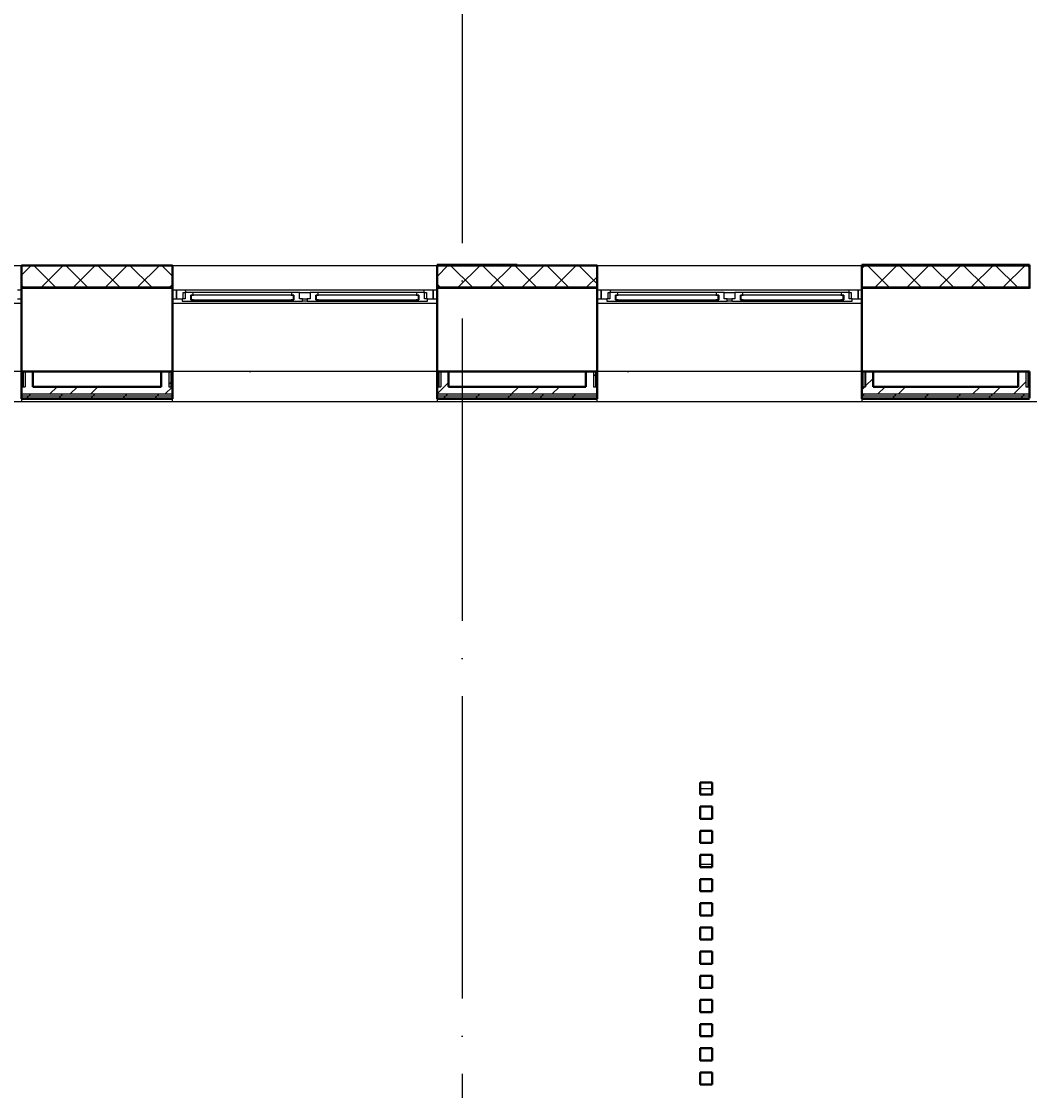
# Model space of a CAD drawing. Header units: millimetres. Extents: x -396912 to 182286, y -43638 to 41610.
# Drawn here: x -13871 to -7201, y 23012 to 30091 of the extents above; entities that cross this region are included whole.
import ezdxf

# ---------------------------------------------------------------- set-up
doc = ezdxf.new("R2010")
doc.units = ezdxf.units.MM
doc.linetypes.add('ADSK_Линия сетки', pattern=[25, 20, -2.5, 0, -2.5])
for name, color, linetype, lineweight in [('_ Окна', 7, 'Continuous', 9), ('A-_ANOTTEXT_T', 7, 'Continuous', 9), ('Ограждение', 252, 'Continuous', 9), ('Окна', 252, 'Continuous', 9), ('Оси', 252, 'Continuous', 9), ('Стены внутренние', 7, 'Continuous', 18), ('Стены наружные', 7, 'Continuous', 18), ('Стены штриховка', 7, 'Continuous', 9)]:
    doc.layers.add(name, color=color, linetype=linetype, lineweight=lineweight)
doc.styles.add('GOST 2.304 type A_1', font='', dxfattribs={"height": 350})
doc.styles.get('GOST 2.304 type A_1').set_extended_font_data('GOST 2.304 type A')

# ---------------------------------------------------------------- blocks, each defined once
blk = doc.blocks.new('1 этаж')
at = {"layer": '_ Окна', "color": 251, "true_color": 0x636466}
for p, q in [((-19572.8, 27394.3), (-19597.8, 27394.3)), ((-18547.8, 27394.3), (-18572.8, 27394.3)), ((-18547.8, 27336.3), (-18547.8, 27394.3)), ((-16822.8, 27394.3), (-16847.8, 27394.3)), ((-16847.8, 27394.3), (-16847.8, 27336.3)), ((-15737.8, 27394.3), (-15762.8, 27394.3)), ((-15737.8, 27336.3), (-15737.8, 27394.3)), ((-14012.8, 27394.3), (-14037.8, 27394.3)), ((-14037.8, 27394.3), (-14037.8, 27336.3)), ((-19597.8, 27336.3), (-19572.8, 27336.3)), ((-18572.8, 27336.3), (-18547.8, 27336.3)), ((-18449.8, 27360.3), (-18452.8, 27360.3)), ((-18452.8, 27360.3), (-18452.8, 27328.3)), ((-18452.8, 27328.3), (-18449.8, 27328.3)), ((-17772.8, 27360.3), (-18449.8, 27360.3)), ((-18449.8, 27360.3), (-18449.8, 27328.3)), ((-18449.8, 27328.3), (-18449.8, 27360.3)), ((-18449.8, 27328.3), (-17772.8, 27328.3)), ((-17772.8, 27328.3), (-17772.8, 27360.3)), ((-17772.8, 27360.3), (-17772.8, 27328.3)), ((-17769.8, 27360.3), (-17772.8, 27360.3)), ((-17772.8, 27328.3), (-17769.8, 27328.3)), ((-17769.8, 27328.3), (-17769.8, 27360.3)), ((-17622.8, 27360.3), (-17625.8, 27360.3)), ((-17625.8, 27360.3), (-17625.8, 27328.3)), ((-17625.8, 27328.3), (-17622.8, 27328.3)), ((-16945.8, 27360.3), (-17622.8, 27360.3)), ((-17622.8, 27360.3), (-17622.8, 27328.3)), ((-17622.8, 27328.3), (-17622.8, 27360.3)), ((-17622.8, 27328.3), (-16945.8, 27328.3)), ((-16945.8, 27328.3), (-16945.8, 27360.3)), ((-16945.8, 27360.3), (-16945.8, 27328.3)), ((-16942.8, 27360.3), (-16945.8, 27360.3)), ((-16945.8, 27328.3), (-16942.8, 27328.3)), ((-16942.8, 27328.3), (-16942.8, 27360.3)), ((-16847.8, 27336.3), (-16822.8, 27336.3)), ((-15762.8, 27336.3), (-15737.8, 27336.3)), ((-15639.8, 27360.3), (-15642.8, 27360.3)), ((-15642.8, 27360.3), (-15642.8, 27328.3)), ((-15642.8, 27328.3), (-15639.8, 27328.3)), ((-14962.8, 27360.3), (-15639.8, 27360.3)), ((-15639.8, 27360.3), (-15639.8, 27328.3)), ((-15639.8, 27328.3), (-15639.8, 27360.3)), ((-15639.8, 27328.3), (-14962.8, 27328.3)), ((-14962.8, 27328.3), (-14962.8, 27360.3)), ((-14962.8, 27360.3), (-14962.8, 27328.3)), ((-14959.8, 27360.3), (-14962.8, 27360.3)), ((-14962.8, 27328.3), (-14959.8, 27328.3)), ((-14959.8, 27328.3), (-14959.8, 27360.3)), ((-14812.8, 27360.3), (-14815.8, 27360.3)), ((-14815.8, 27360.3), (-14815.8, 27328.3)), ((-14815.8, 27328.3), (-14812.8, 27328.3)), ((-14135.8, 27360.3), (-14812.8, 27360.3)), ((-14812.8, 27360.3), (-14812.8, 27328.3)), ((-14812.8, 27328.3), (-14812.8, 27360.3)), ((-14812.8, 27328.3), (-14135.8, 27328.3)), ((-14135.8, 27328.3), (-14135.8, 27360.3)), ((-14135.8, 27360.3), (-14135.8, 27328.3)), ((-14132.8, 27360.3), (-14135.8, 27360.3)), ((-14135.8, 27328.3), (-14132.8, 27328.3)), ((-14132.8, 27328.3), (-14132.8, 27360.3)), ((-14037.8, 27336.3), (-14012.8, 27336.3))]:
    blk.add_line(p, q, dxfattribs=at)
at = {"layer": '_ Окна', "color": 251, "lineweight": 18, "true_color": 0x636466}
for p, q in [((-18488.4, 27394.3), (-18547.8, 27394.3)), ((-18547.8, 27394.3), (-18547.8, 27336.3)), ((-18483.8, 27377.3), (-18488.4, 27394.3)), ((-16907.2, 27394.3), (-16911.8, 27377.3)), ((-16847.8, 27394.3), (-16907.2, 27394.3)), ((-16847.8, 27336.3), (-16847.8, 27394.3)), ((-15678.4, 27394.3), (-15737.8, 27394.3)), ((-15737.8, 27394.3), (-15737.8, 27336.3)), ((-15673.8, 27377.3), (-15678.4, 27394.3)), ((-14097.2, 27394.3), (-14101.8, 27377.3)), ((-14037.8, 27394.3), (-14097.2, 27394.3)), ((-14037.8, 27336.3), (-14037.8, 27394.3)), ((-18547.8, 27336.3), (-18509.8, 27336.3)), ((-18489.8, 27336.3), (-18509.8, 27336.3)), ((-18509.8, 27336.3), (-18509.8, 27319.3)), ((-18501.8, 27336.3), (-18501.8, 27377.3)), ((-18501.8, 27377.3), (-18489.8, 27377.3)), ((-18489.8, 27377.3), (-18489.8, 27336.3)), ((-18439.4, 27377.3), (-18489.8, 27377.3)), ((-18452.8, 27328.3), (-18452.8, 27360.3)), ((-18452.8, 27360.3), (-18434.8, 27360.3)), ((-18434.8, 27328.3), (-18452.8, 27328.3)), ((-18434.8, 27360.3), (-18439.4, 27377.3)), ((-18437.2, 27319.3), (-18434.8, 27328.3)), ((-17783.2, 27377.3), (-17787.8, 27360.3)), ((-17787.8, 27360.3), (-17769.8, 27360.3)), ((-17769.8, 27328.3), (-17787.8, 27328.3)), ((-17787.8, 27328.3), (-17785.4, 27319.3)), ((-17732.8, 27377.3), (-17783.2, 27377.3)), ((-17769.8, 27360.3), (-17769.8, 27328.3)), ((-17732.8, 27336.3), (-17732.8, 27377.3)), ((-17712.8, 27336.3), (-17732.8, 27336.3)), ((-17712.8, 27319.3), (-17712.8, 27336.3)), ((-17662.8, 27336.3), (-17682.8, 27336.3)), ((-17682.8, 27336.3), (-17682.8, 27319.3)), ((-17662.8, 27377.3), (-17662.8, 27336.3)), ((-17612.4, 27377.3), (-17662.8, 27377.3)), ((-17625.8, 27328.3), (-17625.8, 27360.3)), ((-17625.8, 27360.3), (-17607.8, 27360.3)), ((-17607.8, 27328.3), (-17625.8, 27328.3)), ((-17607.8, 27360.3), (-17612.4, 27377.3)), ((-17610.2, 27319.3), (-17607.8, 27328.3)), ((-16956.2, 27377.3), (-16960.8, 27360.3)), ((-16960.8, 27360.3), (-16942.8, 27360.3)), ((-16942.8, 27328.3), (-16960.8, 27328.3)), ((-16960.8, 27328.3), (-16958.4, 27319.3)), ((-16905.8, 27377.3), (-16956.2, 27377.3)), ((-16942.8, 27360.3), (-16942.8, 27328.3)), ((-16905.8, 27336.3), (-16905.8, 27377.3)), ((-16905.8, 27377.3), (-16893.8, 27377.3)), ((-16885.8, 27336.3), (-16905.8, 27336.3)), ((-16893.8, 27377.3), (-16893.8, 27336.3)), ((-16885.8, 27319.3), (-16885.8, 27336.3)), ((-16885.8, 27336.3), (-16847.8, 27336.3)), ((-15737.8, 27336.3), (-15699.8, 27336.3)), ((-15679.8, 27336.3), (-15699.8, 27336.3)), ((-15699.8, 27336.3), (-15699.8, 27319.3)), ((-15691.8, 27336.3), (-15691.8, 27377.3)), ((-15691.8, 27377.3), (-15679.8, 27377.3)), ((-15679.8, 27377.3), (-15679.8, 27336.3)), ((-15629.4, 27377.3), (-15679.8, 27377.3)), ((-15642.8, 27328.3), (-15642.8, 27360.3)), ((-15642.8, 27360.3), (-15624.8, 27360.3)), ((-15624.8, 27328.3), (-15642.8, 27328.3)), ((-15624.8, 27360.3), (-15629.4, 27377.3)), ((-15627.2, 27319.3), (-15624.8, 27328.3)), ((-14973.2, 27377.3), (-14977.8, 27360.3)), ((-14977.8, 27360.3), (-14959.8, 27360.3)), ((-14959.8, 27328.3), (-14977.8, 27328.3)), ((-14977.8, 27328.3), (-14975.4, 27319.3)), ((-14922.8, 27377.3), (-14973.2, 27377.3)), ((-14959.8, 27360.3), (-14959.8, 27328.3)), ((-14922.8, 27336.3), (-14922.8, 27377.3)), ((-14902.8, 27336.3), (-14922.8, 27336.3)), ((-14902.8, 27319.3), (-14902.8, 27336.3)), ((-14852.8, 27336.3), (-14872.8, 27336.3)), ((-14872.8, 27336.3), (-14872.8, 27319.3)), ((-14852.8, 27377.3), (-14852.8, 27336.3)), ((-14802.4, 27377.3), (-14852.8, 27377.3)), ((-14815.8, 27328.3), (-14815.8, 27360.3)), ((-14815.8, 27360.3), (-14797.8, 27360.3)), ((-14797.8, 27328.3), (-14815.8, 27328.3)), ((-14797.8, 27360.3), (-14802.4, 27377.3)), ((-14800.2, 27319.3), (-14797.8, 27328.3)), ((-14146.2, 27377.3), (-14150.8, 27360.3)), ((-14150.8, 27360.3), (-14132.8, 27360.3)), ((-14132.8, 27328.3), (-14150.8, 27328.3)), ((-14150.8, 27328.3), (-14148.4, 27319.3)), ((-14095.8, 27377.3), (-14146.2, 27377.3)), ((-14132.8, 27360.3), (-14132.8, 27328.3)), ((-14095.8, 27336.3), (-14095.8, 27377.3)), ((-14095.8, 27377.3), (-14083.8, 27377.3)), ((-14075.8, 27336.3), (-14095.8, 27336.3)), ((-14083.8, 27377.3), (-14083.8, 27336.3)), ((-14075.8, 27319.3), (-14075.8, 27336.3)), ((-14075.8, 27336.3), (-14037.8, 27336.3)), ((-18509.8, 27319.3), (-18453.8, 27319.3)), ((-18453.8, 27319.3), (-18452.8, 27320.3)), ((-18452.8, 27320.3), (-18451.8, 27319.3)), ((-18451.8, 27319.3), (-18437.2, 27319.3)), ((-17785.4, 27319.3), (-17770.8, 27319.3)), ((-17770.8, 27319.3), (-17769.8, 27320.3)), ((-17769.8, 27320.3), (-17768.8, 27319.3)), ((-17768.8, 27319.3), (-17712.8, 27319.3)), ((-17682.8, 27319.3), (-17626.8, 27319.3)), ((-17626.8, 27319.3), (-17625.8, 27320.3)), ((-17625.8, 27320.3), (-17624.8, 27319.3)), ((-17624.8, 27319.3), (-17610.2, 27319.3)), ((-16958.4, 27319.3), (-16943.8, 27319.3)), ((-16943.8, 27319.3), (-16942.8, 27320.3)), ((-16942.8, 27320.3), (-16941.8, 27319.3)), ((-16941.8, 27319.3), (-16885.8, 27319.3)), ((-15699.8, 27319.3), (-15643.8, 27319.3)), ((-15643.8, 27319.3), (-15642.8, 27320.3)), ((-15642.8, 27320.3), (-15641.8, 27319.3)), ((-15641.8, 27319.3), (-15627.2, 27319.3)), ((-14975.4, 27319.3), (-14960.8, 27319.3)), ((-14960.8, 27319.3), (-14959.8, 27320.3)), ((-14959.8, 27320.3), (-14958.8, 27319.3)), ((-14958.8, 27319.3), (-14902.8, 27319.3)), ((-14872.8, 27319.3), (-14816.8, 27319.3)), ((-14816.8, 27319.3), (-14815.8, 27320.3)), ((-14815.8, 27320.3), (-14814.8, 27319.3)), ((-14814.8, 27319.3), (-14800.2, 27319.3)), ((-14148.4, 27319.3), (-14133.8, 27319.3)), ((-14133.8, 27319.3), (-14132.8, 27320.3)), ((-14132.8, 27320.3), (-14131.8, 27319.3)), ((-14131.8, 27319.3), (-14075.8, 27319.3))]:
    blk.add_line(p, q, dxfattribs=at)
at = {"layer": 'Ограждение', "color": 251, "true_color": 0x636466}
for p, q in [((-19572.8, 27304.3), (-21322.8, 27304.3)), ((-16822.8, 27304.3), (-18572.8, 27304.3)), ((-14012.8, 27304.3), (-15762.8, 27304.3)), ((-19572.8, 26854.3), (-21322.8, 26854.3)), ((-16822.8, 26854.3), (-18572.8, 26854.3)), ((-14012.8, 26854.3), (-15762.8, 26854.3)), ((-11052.8, 26654.3), (-25252.8, 26654.3)), ((-19572.8, 26654.3), (-21322.8, 26654.3)), ((-19572.8, 26674.3), (-19572.8, 26654.3)), ((-18572.8, 26654.3), (-18572.8, 26674.3)), ((-16822.8, 26654.3), (-18572.8, 26654.3)), ((-16822.8, 26674.3), (-16822.8, 26654.3)), ((-15762.8, 26654.3), (-15762.8, 26674.3)), ((-14012.8, 26654.3), (-15762.8, 26654.3)), ((-14012.8, 26674.3), (-14012.8, 26654.3))]:
    blk.add_line(p, q, dxfattribs=at)
at = {"layer": 'Окна', "color": 251, "true_color": 0x636466}
for p, q in [((-16907.2, 27394.3), (-18488.4, 27394.3)), ((-14097.2, 27394.3), (-15678.4, 27394.3)), ((-17783.2, 27377.3), (-18439.4, 27377.3)), ((-17732.8, 27377.3), (-17662.8, 27377.3)), ((-17712.8, 27336.3), (-17682.8, 27336.3)), ((-16956.2, 27377.3), (-17612.4, 27377.3)), ((-14973.2, 27377.3), (-15629.4, 27377.3)), ((-14922.8, 27377.3), (-14852.8, 27377.3)), ((-14902.8, 27336.3), (-14872.8, 27336.3)), ((-14146.2, 27377.3), (-14802.4, 27377.3)), ((-18453.8, 27319.3), (-18451.8, 27319.3)), ((-18437.2, 27319.3), (-17785.4, 27319.3)), ((-17770.8, 27319.3), (-17768.8, 27319.3)), ((-17682.8, 27319.3), (-17712.8, 27319.3)), ((-17626.8, 27319.3), (-17624.8, 27319.3)), ((-17610.2, 27319.3), (-16958.4, 27319.3)), ((-16943.8, 27319.3), (-16941.8, 27319.3)), ((-15643.8, 27319.3), (-15641.8, 27319.3)), ((-15627.2, 27319.3), (-14975.4, 27319.3)), ((-14960.8, 27319.3), (-14958.8, 27319.3)), ((-14872.8, 27319.3), (-14902.8, 27319.3)), ((-14816.8, 27319.3), (-14814.8, 27319.3)), ((-14800.2, 27319.3), (-14148.4, 27319.3)), ((-14133.8, 27319.3), (-14131.8, 27319.3))]:
    blk.add_line(p, q, dxfattribs=at)
at = {"layer": 'Оси', "color": 251, "linetype": 'ADSK_Линия сетки', "ltscale": 100, "true_color": 0x636466}
for p, q in [((-16657.8, 32204.9), (-16657.8, -33771.9)), ((-807.8, 26854.3), (-72530.1, 26854.3))]:
    blk.add_line(p, q, dxfattribs=at)
at = {"layer": 'Стены внутренние', "color": 251, "true_color": 0x636466}
for p, q in [((-21322.8, 27556.3), (-19572.8, 27556.3)), ((-18572.8, 27556.3), (-16822.8, 27556.3)), ((-15762.8, 27556.3), (-14012.8, 27556.3)), ((-18572.8, 27404.3), (-19572.8, 27404.3)), ((-15762.8, 27404.3), (-16822.8, 27404.3)), ((-12902.8, 27404.3), (-14012.8, 27404.3))]:
    blk.add_line(p, q, dxfattribs=at)
at = {"layer": 'Стены внутренние', "color": 251, "lineweight": 30, "true_color": 0x636466}
for p, q in [((-18572.8, 27556.3), (-19572.8, 27556.3)), ((-19572.8, 27556.3), (-19572.8, 27414.3)), ((-18572.8, 27414.3), (-18572.8, 27556.3)), ((-15762.8, 27556.3), (-16822.8, 27556.3)), ((-16822.8, 27556.3), (-16822.8, 27414.3)), ((-15762.8, 27414.3), (-15762.8, 27556.3)), ((-14012.8, 27556.3), (-14012.8, 27414.3)), ((-12902.8, 27414.3), (-12902.8, 27556.3)), ((-19572.8, 26854.3), (-19572.8, 27404.3)), ((-18572.8, 26854.3), (-18572.8, 27404.3)), ((-16822.8, 26854.3), (-16822.8, 27404.3)), ((-15762.8, 26854.3), (-15762.8, 27404.3)), ((-14012.8, 26854.3), (-14012.8, 27404.3)), ((-18647.8, 26854.3), (-19497.8, 26854.3)), ((-15837.8, 26854.3), (-16747.8, 26854.3)), ((-12977.8, 26854.3), (-13937.8, 26854.3)), ((-15002.8, 24134.3), (-15082.8, 24134.3)), ((-15082.8, 24134.3), (-15082.8, 24054.3)), ((-15002.8, 24054.3), (-15002.8, 24134.3)), ((-15082.8, 24054.3), (-15002.8, 24054.3)), ((-15002.8, 23974.3), (-15082.8, 23974.3)), ((-15082.8, 23974.3), (-15082.8, 23894.3)), ((-15002.8, 23894.3), (-15002.8, 23974.3)), ((-15082.8, 23894.3), (-15002.8, 23894.3)), ((-15002.8, 23814.3), (-15082.8, 23814.3)), ((-15082.8, 23814.3), (-15082.8, 23734.3)), ((-15002.8, 23734.3), (-15002.8, 23814.3)), ((-15082.8, 23734.3), (-15002.8, 23734.3)), ((-15002.8, 23654.3), (-15082.8, 23654.3)), ((-15082.8, 23654.3), (-15082.8, 23574.3)), ((-15002.8, 23574.3), (-15002.8, 23654.3)), ((-15082.8, 23574.3), (-15002.8, 23574.3)), ((-15002.8, 23494.3), (-15082.8, 23494.3)), ((-15082.8, 23494.3), (-15082.8, 23414.3)), ((-15002.8, 23414.3), (-15002.8, 23494.3)), ((-15082.8, 23414.3), (-15002.8, 23414.3)), ((-15002.8, 23334.3), (-15082.8, 23334.3)), ((-15082.8, 23334.3), (-15082.8, 23254.3)), ((-15002.8, 23254.3), (-15002.8, 23334.3)), ((-15082.8, 23254.3), (-15002.8, 23254.3)), ((-15002.8, 23174.3), (-15082.8, 23174.3)), ((-15082.8, 23174.3), (-15082.8, 23094.3)), ((-15002.8, 23094.3), (-15002.8, 23174.3)), ((-15082.8, 23094.3), (-15002.8, 23094.3)), ((-15002.8, 23014.3), (-15082.8, 23014.3)), ((-15082.8, 23014.3), (-15082.8, 22934.3)), ((-15002.8, 22934.3), (-15002.8, 23014.3)), ((-15082.8, 22934.3), (-15002.8, 22934.3)), ((-15002.8, 22854.3), (-15082.8, 22854.3)), ((-15082.8, 22854.3), (-15082.8, 22774.3)), ((-15002.8, 22774.3), (-15002.8, 22854.3)), ((-15082.8, 22774.3), (-15002.8, 22774.3)), ((-15002.8, 22694.3), (-15082.8, 22694.3)), ((-15082.8, 22694.3), (-15082.8, 22614.3)), ((-15002.8, 22614.3), (-15002.8, 22694.3)), ((-15082.8, 22614.3), (-15002.8, 22614.3)), ((-15002.8, 22534.3), (-15082.8, 22534.3)), ((-15082.8, 22534.3), (-15082.8, 22454.3)), ((-15002.8, 22454.3), (-15002.8, 22534.3)), ((-15082.8, 22454.3), (-15002.8, 22454.3)), ((-15002.8, 22374.3), (-15082.8, 22374.3)), ((-15082.8, 22374.3), (-15082.8, 22294.3)), ((-15002.8, 22294.3), (-15002.8, 22374.3)), ((-15082.8, 22294.3), (-15002.8, 22294.3)), ((-15002.8, 22214.3), (-15082.8, 22214.3)), ((-15082.8, 22214.3), (-15082.8, 22134.3)), ((-15002.8, 22134.3), (-15002.8, 22214.3)), ((-15082.8, 22134.3), (-15002.8, 22134.3))]:
    blk.add_line(p, q, dxfattribs=at)
at = {"layer": 'Стены внутренние', "color": 251, "linetype": 'Continuous', "lineweight": 9, "true_color": 0x636466}
for p, q in [((-19570.8, 27494.3), (-19510.8, 27554.3)), ((-19349.1, 27414.3), (-19489.1, 27554.3)), ((-19438.7, 27414.3), (-19298.7, 27554.3)), ((-19137, 27414.3), (-19277, 27554.3)), ((-19226.5, 27414.3), (-19086.5, 27554.3)), ((-19142.9, 27556.3), (-19144, 27554.3)), ((-18924.9, 27414.3), (-19064.9, 27554.3)), ((-19051.5, 27554.3), (-19052.6, 27556.3)), ((-19014.4, 27414.3), (-18874.4, 27554.3)), ((-18712.7, 27414.3), (-18852.7, 27554.3)), ((-18802.3, 27414.3), (-18662.3, 27554.3)), ((-18574.8, 27488.5), (-18640.6, 27554.3)), ((-16820.8, 27486.5), (-16753.1, 27554.3)), ((-16591.4, 27414.3), (-16731.4, 27554.3)), ((-16680.9, 27414.3), (-16540.9, 27554.3)), ((-16679.2, 27556.3), (-16680.3, 27554.3)), ((-16379.3, 27414.3), (-16519.3, 27554.3)), ((-16468.8, 27414.3), (-16328.8, 27554.3)), ((-16167.2, 27414.3), (-16307.2, 27554.3)), ((-16256.7, 27414.3), (-16116.7, 27554.3)), ((-16235.9, 27554.3), (-16237, 27556.3)), ((-15955, 27414.3), (-16095, 27554.3)), ((-16044.6, 27414.3), (-15904.6, 27554.3)), ((-15764.8, 27436.2), (-15882.9, 27554.3)), ((-14010.8, 27538.8), (-13995.4, 27554.3)), ((-13833.7, 27414.3), (-13973.7, 27554.3)), ((-13923.2, 27414.3), (-13783.2, 27554.3)), ((-13863.6, 27556.3), (-13864.7, 27554.3)), ((-13772.2, 27554.3), (-13773.3, 27556.3)), ((-13621.6, 27414.3), (-13761.6, 27554.3)), ((-13711.1, 27414.3), (-13571.1, 27554.3)), ((-13409.4, 27414.3), (-13549.4, 27554.3)), ((-13499, 27414.3), (-13359, 27554.3)), ((-13197.3, 27414.3), (-13337.3, 27554.3)), ((-13286.8, 27414.3), (-13146.8, 27554.3)), ((-12985.2, 27414.3), (-13125.2, 27554.3)), ((-13074.7, 27414.3), (-12934.7, 27554.3)), ((-12904.8, 27546), (-12913, 27554.3)), ((-16820.8, 27514.2), (-16822.8, 27510.7)), ((-15832.4, 27414.3), (-15764.8, 27481.9)), ((-14012.8, 27526), (-14010.8, 27526)), ((-19561.3, 27414.3), (-19570.8, 27423.8)), ((-18590.1, 27414.3), (-18574.8, 27429.6)), ((-16803.6, 27414.3), (-16820.8, 27431.5)), ((-12904.8, 27424.4), (-12902.8, 27424.4)), ((-15082.8, 24094), (-15002.8, 24094)), ((-15082.8, 23594), (-15002.8, 23594))]:
    blk.add_line(p, q, dxfattribs=at)
at = {"layer": 'Стены наружные', "color": 251, "lineweight": 30, "true_color": 0x636466}
for p, q in [((-16292.8, 27561.3), (-16822.8, 27561.3)), ((-16822.8, 27561.3), (-16822.8, 27556.3)), ((-16292.8, 27556.3), (-16292.8, 27561.3)), ((-12902.8, 27561.3), (-14012.8, 27561.3)), ((-14012.8, 27561.3), (-14012.8, 27556.3)), ((-14012.8, 27556.3), (-12902.8, 27556.3)), ((-12902.8, 27556.3), (-12902.8, 27561.3)), ((-19572.8, 27414.3), (-19572.8, 27404.3)), ((-18572.8, 27404.3), (-18572.8, 27414.3)), ((-16822.8, 27414.3), (-16822.8, 27404.3)), ((-15762.8, 27404.3), (-15762.8, 27414.3)), ((-14012.8, 27414.3), (-14012.8, 27404.3)), ((-12902.8, 27404.3), (-12902.8, 27414.3)), ((-19572.8, 26854.3), (-19572.8, 26679.3)), ((-19497.8, 26854.3), (-19572.8, 26854.3)), ((-19497.8, 26754.3), (-19497.8, 26854.3)), ((-18647.8, 26854.3), (-18647.8, 26754.3)), ((-18572.8, 26854.3), (-18647.8, 26854.3)), ((-18572.8, 26679.3), (-18572.8, 26854.3)), ((-16822.8, 26854.3), (-16822.8, 26679.3)), ((-16747.8, 26854.3), (-16822.8, 26854.3)), ((-16747.8, 26754.3), (-16747.8, 26854.3)), ((-15837.8, 26854.3), (-15837.8, 26754.3)), ((-15762.8, 26854.3), (-15837.8, 26854.3)), ((-15762.8, 26679.3), (-15762.8, 26854.3)), ((-14012.8, 26854.3), (-14012.8, 26679.3)), ((-13937.8, 26854.3), (-14012.8, 26854.3)), ((-13937.8, 26754.3), (-13937.8, 26854.3)), ((-12977.8, 26854.3), (-12977.8, 26754.3)), ((-12902.8, 26854.3), (-12977.8, 26854.3)), ((-12902.8, 26679.3), (-12902.8, 26854.3)), ((-19497.8, 26754.3), (-18647.8, 26754.3)), ((-16747.8, 26754.3), (-15837.8, 26754.3)), ((-12977.8, 26754.3), (-13937.8, 26754.3)), ((-19572.8, 26674.3), (-19572.8, 26679.3)), ((-19572.8, 26674.3), (-18572.8, 26674.3)), ((-18572.8, 26674.3), (-18572.8, 26679.3)), ((-16822.8, 26674.3), (-16822.8, 26679.3)), ((-16822.8, 26674.3), (-15762.8, 26674.3)), ((-15762.8, 26674.3), (-15762.8, 26679.3)), ((-14012.8, 26674.3), (-14012.8, 26679.3)), ((-14012.8, 26674.3), (-12902.8, 26674.3))]:
    blk.add_line(p, q, dxfattribs=at)
at = {"layer": 'Стены наружные', "color": 251, "linetype": 'Continuous', "lineweight": 9, "true_color": 0x636466}
for p, q in [((-16676.3, 27561.3), (-16679.2, 27556.3)), ((-16591, 27559.7), (-16591.9, 27561.3)), ((-16324.4, 27561.3), (-16326.2, 27558.1)), ((-13860.7, 27561.3), (-13863.6, 27556.3)), ((-13773.3, 27556.3), (-13776.2, 27561.3)), ((-16822.8, 26848.2), (-16816.7, 26854.3)), ((-15787.8, 26822.5), (-15775.3, 26835)), ((-15775.3, 26835), (-15762.8, 26847.5)), ((-18597.8, 26770.2), (-18585.3, 26782.7)), ((-18585.3, 26782.7), (-18572.8, 26795.2)), ((-16776.4, 26754.3), (-16747.8, 26782.9)), ((-13987.8, 26759.5), (-13937.8, 26809.5)), ((-12959.8, 26754.3), (-12927.8, 26786.3)), ((-19537.3, 26679.3), (-19524.8, 26691.8)), ((-19524.8, 26691.8), (-19512.3, 26704.3)), ((-19386.3, 26704.3), (-19336.3, 26754.3)), ((-19325.1, 26679.3), (-19312.6, 26691.8)), ((-19312.6, 26691.8), (-19300.1, 26704.3)), ((-19251.3, 26704.3), (-19201.3, 26754.3)), ((-19116.4, 26704.3), (-19066.4, 26754.3)), ((-19113, 26679.3), (-19100.5, 26691.8)), ((-19100.5, 26691.8), (-19088, 26704.3)), ((-18900.9, 26679.3), (-18888.4, 26691.8)), ((-18888.4, 26691.8), (-18875.9, 26704.3)), ((-18688.7, 26679.3), (-18676.2, 26691.8)), ((-18676.2, 26691.8), (-18663.7, 26704.3)), ((-18623, 26704.3), (-18573, 26754.3)), ((-16822.8, 26707.9), (-16776.4, 26754.3)), ((-16779.6, 26679.3), (-16767.1, 26691.8)), ((-16767.1, 26691.8), (-16754.6, 26704.3)), ((-16567.4, 26679.3), (-16554.9, 26691.8)), ((-16554.9, 26691.8), (-16542.4, 26704.3)), ((-16355.3, 26679.3), (-16342.8, 26691.8)), ((-16342.8, 26691.8), (-16330.3, 26704.3)), ((-16333, 26704.3), (-16283, 26754.3)), ((-16198.1, 26704.3), (-16148.1, 26754.3)), ((-16143.2, 26679.3), (-16130.7, 26691.8)), ((-16130.7, 26691.8), (-16118.2, 26704.3)), ((-16063.1, 26704.3), (-16013.1, 26754.3)), ((-15931, 26679.3), (-15918.5, 26691.8)), ((-15918.5, 26691.8), (-15906, 26704.3)), ((-14012.8, 26734.5), (-13993, 26754.3)), ((-14012.8, 26688.3), (-14009.3, 26691.8)), ((-14009.3, 26691.8), (-13996.8, 26704.3)), ((-13908.1, 26704.3), (-13858.1, 26754.3)), ((-13809.7, 26679.3), (-13797.2, 26691.8)), ((-13797.2, 26691.8), (-13784.7, 26704.3)), ((-13773.2, 26704.3), (-13723.2, 26754.3)), ((-13597.6, 26679.3), (-13585.1, 26691.8)), ((-13585.1, 26691.8), (-13572.8, 26704)), ((-13572.8, 26704), (-13572.6, 26704.3)), ((-13385.4, 26679.3), (-13372.9, 26691.8)), ((-13372.9, 26691.8), (-13360.4, 26704.3)), ((-13279.7, 26704.3), (-13229.7, 26754.3)), ((-13173.3, 26679.3), (-13160.8, 26691.8)), ((-13160.8, 26691.8), (-13148.3, 26704.3)), ((-13144.8, 26704.3), (-13094.8, 26754.3)), ((-13009.8, 26704.3), (-12959.8, 26754.3)), ((-12961.2, 26679.3), (-12948.7, 26691.8)), ((-12948.7, 26691.8), (-12936.2, 26704.3)), ((-19542.3, 26674.3), (-19537.3, 26679.3)), ((-19118, 26674.3), (-19113, 26679.3)), ((-18693.7, 26674.3), (-18688.7, 26679.3)), ((-16572.4, 26674.3), (-16567.4, 26679.3)), ((-16148.2, 26674.3), (-16143.2, 26679.3)), ((-13602.6, 26674.3), (-13597.6, 26679.3)), ((-13178.3, 26674.3), (-13173.3, 26679.3))]:
    blk.add_line(p, q, dxfattribs=at)
at = {"layer": 'Стены штриховка', "color": 251, "true_color": 0x636466}
for p, q in [((-19570.8, 27414.3), (-19570.8, 27554.3)), ((-19570.8, 27554.3), (-18574.8, 27554.3)), ((-18574.8, 27554.3), (-18574.8, 27414.3)), ((-16820.8, 27414.3), (-16820.8, 27554.3)), ((-16820.8, 27554.3), (-15764.8, 27554.3)), ((-15764.8, 27554.3), (-15764.8, 27414.3)), ((-14010.8, 27414.3), (-14010.8, 27554.3)), ((-14010.8, 27554.3), (-12904.8, 27554.3)), ((-13457.8, 27561.3), (-13457.8, 27556.3)), ((-12904.8, 27554.3), (-12904.8, 27414.3)), ((-19572.8, 27414.3), (-18572.8, 27414.3)), ((-16822.8, 27414.3), (-15762.8, 27414.3)), ((-14012.8, 27414.3), (-12902.8, 27414.3)), ((-19560.3, 26854.3), (-19560.3, 26754.3)), ((-19547.8, 26854.3), (-19547.8, 26754.3)), ((-18597.8, 26854.3), (-18597.8, 26754.3)), ((-18585.3, 26854.3), (-18585.3, 26754.3)), ((-16810.3, 26854.3), (-16810.3, 26754.3)), ((-16797.8, 26854.3), (-16797.8, 26754.3)), ((-15787.8, 26854.3), (-15787.8, 26754.3)), ((-15775.3, 26854.3), (-15775.3, 26754.3)), ((-14000.3, 26854.3), (-14000.3, 26754.3)), ((-13987.8, 26854.3), (-13987.8, 26754.3)), ((-12927.8, 26854.3), (-12927.8, 26754.3)), ((-12915.3, 26854.3), (-12915.3, 26754.3)), ((-19572.8, 26754.3), (-19547.8, 26754.3)), ((-18572.8, 26704.3), (-19572.8, 26704.3)), ((-18572.8, 26691.8), (-19572.8, 26691.8)), ((-18597.8, 26754.3), (-18572.8, 26754.3)), ((-16822.8, 26754.3), (-16797.8, 26754.3)), ((-15762.8, 26704.3), (-16822.8, 26704.3)), ((-15762.8, 26691.8), (-16822.8, 26691.8)), ((-15787.8, 26754.3), (-15762.8, 26754.3)), ((-14012.8, 26754.3), (-13987.8, 26754.3)), ((-12902.8, 26704.3), (-14012.8, 26704.3)), ((-12902.8, 26691.8), (-14012.8, 26691.8)), ((-12927.8, 26754.3), (-12902.8, 26754.3)), ((-18572.8, 26679.3), (-19572.8, 26679.3)), ((-19572.8, 26679.3), (-18572.8, 26679.3)), ((-15762.8, 26679.3), (-16822.8, 26679.3)), ((-16822.8, 26679.3), (-15762.8, 26679.3)), ((-12902.8, 26679.3), (-14012.8, 26679.3)), ((-14012.8, 26679.3), (-12902.8, 26679.3))]:
    blk.add_line(p, q, dxfattribs=at)

msp = doc.modelspace()

# ---------------------------------------------------------------- block references
msp.add_blockref('1 этаж', (5702.1, 918.2))

# ---------------------------------------------------------------- texts
at = {"layer": 'A-_ANOTTEXT_T', "insert": (-12696.1, 29717.6), "char_height": 350, "width": 168.354, "attachment_point": 1, "style": 'GOST 2.304 type A_1'}
msp.add_mtext('\\fGOST 2.304 type A|b0|i0|c204|p34|; ', dxfattribs=at)

doc.saveas('drawing.dxf')
